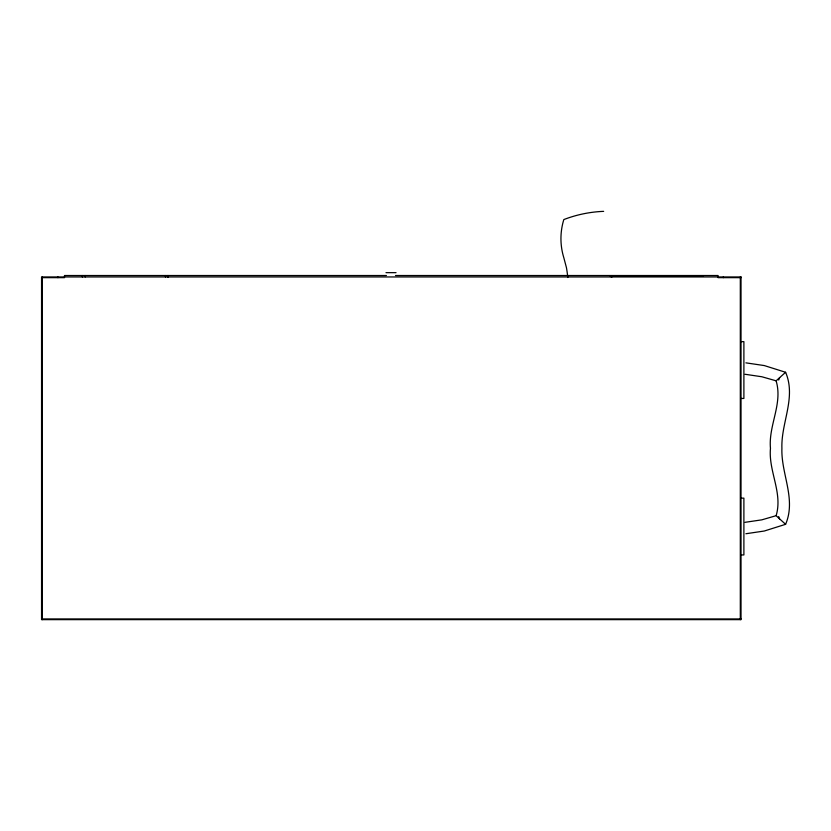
<?xml version="1.0" encoding="UTF-8"?>
<svg xmlns="http://www.w3.org/2000/svg" width="831" height="831" viewBox="0 0 831 831"><rect width="100%" height="100%" fill="white"/><g stroke="black" fill="none" stroke-linecap="round" stroke-linejoin="round"><path stroke-width="1.25" d="M611.554 276.64L611.554 275.923M776.175 515.532C782.937 492.752 768.322 471.198 770.462 448.293C768.322 425.389 782.937 403.835 776.175 381.065M745.895 533.741L764.302 531.019L785.607 524.309C796.42 498.964 780.974 473.909 781.909 448.293C780.974 422.688 796.42 397.634 785.607 372.278L764.302 365.567L745.895 362.856M778.678 380.037L779.634 377.648M785.607 372.278L776.112 380.816L761.83 376.755L745.033 374.272M779.592 518.96L778.678 516.56M745.033 522.315L761.83 519.842L776.092 515.698L785.607 524.309M386 272.651L396.034 272.651M386.415 275.518L64.486 275.518L64.486 277.658L41.55 277.658M395.504 275.518L718.088 275.518L718.088 277.658L741.023 277.658M610.141 275.923L703.483 275.923M741.023 341.655L743.89 341.655L743.89 398.454L741.023 398.454M741.023 498.143L743.89 498.143L743.89 554.942L741.023 554.942M41.55 618.929L741.023 618.929M740.307 276.952L740.307 619.646M723.302 276.952L723.302 277.658M612.322 275.923L612.322 276.64M611.678 275.923L611.678 276.64M611.471 275.923L611.471 276.64M611.284 275.923L611.284 276.64M611.107 275.923L611.107 276.64M610.993 275.923L610.951 276.64M168.361 275.518L168.361 276.952M167.644 275.518L167.644 276.952M165.494 275.518L165.494 276.952M85.219 275.518L85.219 276.952M82.352 275.518L82.352 276.952M57.921 276.952L57.921 277.658M42.267 276.952L42.267 619.646M603.649 211.354A123.954 123.954 0 0 0 564.55 219.291L563.813 219.592A64.725 64.725 0 0 0 563.813 257.693L566.462 267.717A139.172 139.172 0 0 1 567.791 277.512M611.813 275.923L611.813 276.64L611.813 275.923M741.023 276.952L41.55 276.952L41.55 619.646L741.023 619.646L741.023 276.952"/></g></svg>
